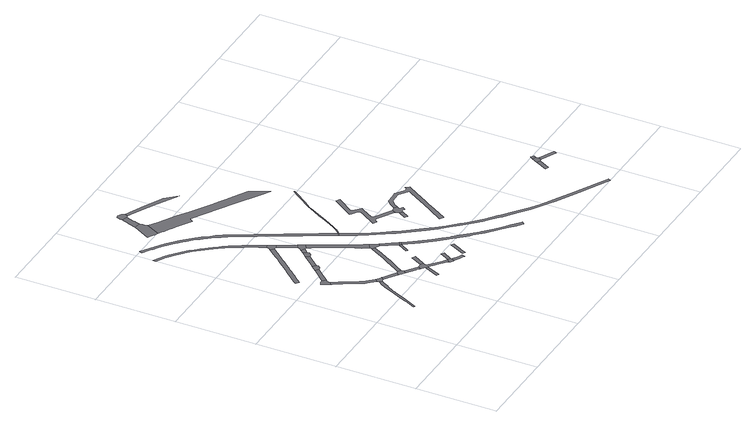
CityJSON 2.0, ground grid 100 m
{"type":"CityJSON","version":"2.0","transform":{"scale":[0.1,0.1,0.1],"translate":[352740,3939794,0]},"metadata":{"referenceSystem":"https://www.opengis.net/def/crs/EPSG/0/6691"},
"CityObjects":{
"road1":{"type":"Road","attributes":{"RoadStructureAttribute.sectionType":"1"},"geometry":[{"type":"MultiSurface","lod":"1","boundaries":[[[0,1,2,3,4,5,6,7,8,9,10,11,12,13,14,15,16,17,18,19,20]]]}]},
"road2":{"type":"Road","geometry":[{"type":"MultiSurface","lod":"1","boundaries":[[[21,22,23,24,25,26,27,28,29,30]]]}]},
"road3":{"type":"Road","attributes":{"RoadStructureAttribute.sectionType":"1"},"geometry":[{"type":"MultiSurface","lod":"1","boundaries":[[[31,32,33,34,35,36,37,38,39,40,41,42,43,44,45,46,47,21,30]]]}]},
"road4":{"type":"Road","attributes":{"RoadStructureAttribute.sectionType":"1"},"geometry":[{"type":"MultiSurface","lod":"1","boundaries":[[[48,49,50,51,24,23]]]}]},
"road5":{"type":"Road","geometry":[{"type":"MultiSurface","lod":"1","boundaries":[[[52,53,39,38,54,0,20,55,56,57]]]}]},
"road6":{"type":"Road","attributes":{"RoadStructureAttribute.sectionType":"1"},"geometry":[{"type":"MultiSurface","lod":"1","boundaries":[[[58,59,60,61,62,63,64,65,66,67,68,69,70,71,72,73,74,75,76,77,78,79,80,81,82,83,84,85,86,87,88,89,90,91,92,93]]]}]},
"road7":{"type":"Road","attributes":{"RoadStructureAttribute.sectionType":"1"},"geometry":[{"type":"MultiSurface","lod":"1","boundaries":[[[56,94,95,96,97,98,99,100,101,57]]]}]},
"road8":{"type":"Road","attributes":{"RoadStructureAttribute.sectionType":"1"},"geometry":[{"type":"MultiSurface","lod":"1","boundaries":[[[102,103,104,105,50,49,106]]]}]},
"road9":{"type":"Road","geometry":[{"type":"MultiSurface","lod":"1","boundaries":[[[107,99,98,108,109,110]]]}]},
"road10":{"type":"Road","attributes":{"RoadStructureAttribute.sectionType":"1"},"geometry":[{"type":"MultiSurface","lod":"1","boundaries":[[[111,112,113,114,115,116,117,118,119,120,121,122,123,124,125,126,127,128,129,130,131,132,133,134,135,136,137,138,139,140,141,142,143,144,145,146,147,148,149,150,151,152,153,154,155,156]]]}]},
"road11":{"type":"Road","attributes":{"RoadStructureAttribute.sectionType":"1"},"geometry":[{"type":"MultiSurface","lod":"1","boundaries":[[[157,158,159,160,104,103]]]}]},
"road12":{"type":"Road","attributes":{"RoadStructureAttribute.sectionType":"1"},"geometry":[{"type":"MultiSurface","lod":"1","boundaries":[[[161,162,163,164,165,166,167,109,108]]]}]},
"road13":{"type":"Road","attributes":{"RoadStructureAttribute.sectionType":"1"},"geometry":[{"type":"MultiSurface","lod":"1","boundaries":[[[168,169,170,171]]]}]},
"road14":{"type":"Road","attributes":{"RoadStructureAttribute.sectionType":"1"},"geometry":[{"type":"MultiSurface","lod":"1","boundaries":[[[172,173,174,175,159,158,176]]]}]},
"road15":{"type":"Road","attributes":{"RoadStructureAttribute.sectionType":"1"},"geometry":[{"type":"MultiSurface","lod":"1","boundaries":[[[177,178,179,180,181,182,183,184,107,110,185,186,187,188,189,190,191,192,193,194,195,196]]]}]},
"road16":{"type":"Road","geometry":[{"type":"MultiSurface","lod":"1","boundaries":[[[197,198,199,200,201,202,203,204,205,206,207,208,209,210,211,212,165,164,213,214,168,171]]]}]},
"road17":{"type":"Road","attributes":{"RoadStructureAttribute.sectionType":"1"},"geometry":[{"type":"MultiSurface","lod":"1","boundaries":[[[175,174,215,216]]]}]},
"road18":{"type":"Road","geometry":[{"type":"MultiSurface","lod":"1","boundaries":[[[217,135,134,218,78,77,219,220,221]]]}]},
"road19":{"type":"Road","attributes":{"RoadStructureAttribute.sectionType":"1"},"geometry":[{"type":"MultiSurface","lod":"1","boundaries":[[[222,223,224,225,226,227,228,229,230,231,232,233,234,235,236,237,238,239,240,241,242,243,244,245,246,247,248,249,250,251,252,253,254,255,256,257,258,259,260,261,262,263,264,265,266,267,268]]]}]},
"road20":{"type":"Road","attributes":{"RoadStructureAttribute.sectionType":"1"},"geometry":[{"type":"MultiSurface","lod":"1","boundaries":[[[269,270,271,212,211]]]}]},
"road21":{"type":"Road","attributes":{"RoadStructureAttribute.sectionType":"1"},"geometry":[{"type":"MultiSurface","lod":"1","boundaries":[[[220,272,273,274,275,221]]]}]},
"road22":{"type":"Road","geometry":[{"type":"MultiSurface","lod":"1","boundaries":[[[276,216,215,277,278,279,274,273]]]}]},
"road23":{"type":"Road","geometry":[{"type":"MultiSurface","lod":"1","boundaries":[[[280,281,282,283,284,285,286,287,288,289]]]}]},
"road24":{"type":"Road","geometry":[{"type":"MultiSurface","lod":"1","boundaries":[[[204,203,290,291,292,293,294,295,296]]]}]},
"road25":{"type":"Road","attributes":{"RoadStructureAttribute.sectionType":"1"},"geometry":[{"type":"MultiSurface","lod":"1","boundaries":[[[297,298,299,300,301,302,303,304,305,306,307,308,309,310,311,312,278,277]]]}]},
"road26":{"type":"Road","attributes":{"RoadStructureAttribute.sectionType":"1"},"geometry":[{"type":"MultiSurface","lod":"1","boundaries":[[[313,314,315,316,317,294,293,318,319,320]]]}]},
"road27":{"type":"Road","geometry":[{"type":"MultiSurface","lod":"1","boundaries":[[[295,321,322,296]]]}]},
"road28":{"type":"Road","attributes":{"RoadStructureAttribute.sectionType":"1"},"geometry":[{"type":"MultiSurface","lod":"1","boundaries":[[[288,323,324,325,326,327,328,329,330,331,332,333,334,335,336,289]]]}]},
"road29":{"type":"Road","geometry":[{"type":"MultiSurface","lod":"1","boundaries":[[[195,337,338,339,306,305,340,196]]]}]},
"road30":{"type":"Road","attributes":{"RoadStructureAttribute.sectionType":"1"},"geometry":[{"type":"MultiSurface","lod":"1","boundaries":[[[341,338,337,342,343,344,345,346]]]}]},
"road31":{"type":"Road","geometry":[{"type":"MultiSurface","lod":"1","boundaries":[[[347,330,329,348,349,350,351,352,353,354,355]]]}]},
"road32":{"type":"Road","geometry":[{"type":"MultiSurface","lod":"1","boundaries":[[[345,356,357,358,346]]]}]},
"road33":{"type":"Road","attributes":{"RoadStructureAttribute.sectionType":"1"},"geometry":[{"type":"MultiSurface","lod":"1","boundaries":[[[359,360,361,362,363,364,365,366]]]}]},
"road34":{"type":"Road","geometry":[{"type":"MultiSurface","lod":"1","boundaries":[[[267,367,368,268]]]}]},
"road35":{"type":"Road","attributes":{"RoadStructureAttribute.sectionType":"1"},"geometry":[{"type":"MultiSurface","lod":"1","boundaries":[[[369,370,371,372,373,374,375,349,348]]]}]},
"road36":{"type":"Road","attributes":{"function":"3","RoadStructureAttribute.sectionType":"1"},"geometry":[{"type":"MultiSurface","lod":"1","boundaries":[[[376,377,378,379,380,381,382,383,384,385,386,387,388,389,390,391,392,393,394,395,396,397,398,399,284,283]]]}]},
"road37":{"type":"Road","attributes":{"RoadStructureAttribute.sectionType":"1"},"geometry":[{"type":"MultiSurface","lod":"1","boundaries":[[[400,401,402,403,404,405,406,407,408,409,410,411,412,413,414,415,416,417,418,358,357,356,419,420,357,421,422,423,424,425,426,427,428,429,430,431,432,433,434]]]}]},
"road38":{"type":"Road","attributes":{"RoadStructureAttribute.sectionType":"1"},"geometry":[{"type":"MultiSurface","lod":"1","boundaries":[[[368,435,436,437,438,439,440,441,442,443,444,445,446,447,448,449,450,451,452,453,454,455,456,457,458,268]]]}]},
"road39":{"type":"Road","attributes":{"RoadStructureAttribute.sectionType":"1"},"geometry":[{"type":"MultiSurface","lod":"1","boundaries":[[[459,460,461,462,463,464,465,466,467,468,469,470,471,472,473,474,475,476,477,478,479,480,481,482,483,484,485,486]]]}]},
"road40":{"type":"Road","geometry":[{"type":"MultiSurface","lod":"1","boundaries":[[[487,488,489,490]]]}]},
"road41":{"type":"Road","geometry":[{"type":"MultiSurface","lod":"1","boundaries":[[[489,491,492,493,494,495,496,497,498,499,500,501,502,459,486,490]]]}]},
"road42":{"type":"Road","attributes":{"RoadStructureAttribute.sectionType":"1"},"geometry":[{"type":"MultiSurface","lod":"1","boundaries":[[[503,504,505,506,507,508,509,510,511,512,513,514,515,516,517,518,519,520,521,522,523,524,525,526,527,528,501,500]]]}]},
"road43":{"type":"Road","attributes":{"RoadStructureAttribute.sectionType":"1"},"geometry":[{"type":"MultiSurface","lod":"1","boundaries":[[[367,529,530,531,532,533,534,535,536,537,538,539,540,541,542,543,544,545,546,547,548,549,550,551,552,553,554,555,556,557,558,559,560,561,562,563,564,565,566,567,568,569,570,571,572,573,574,575,576,577,578,579,580,581,582,583,368]]]}]},
"road44":{"type":"Road","attributes":{"RoadStructureAttribute.sectionType":"1"},"geometry":[{"type":"MultiSurface","lod":"1","boundaries":[[[584,585,586,587]]]}]},
"road45":{"type":"Road","geometry":[{"type":"MultiSurface","lod":"1","boundaries":[[[584,588,589,590,591,592,593,585]]]}]},
"road46":{"type":"Road","attributes":{"RoadStructureAttribute.sectionType":"1"},"geometry":[{"type":"MultiSurface","lod":"1","boundaries":[[[594,595,596,592,591]]]}]},
"road47":{"type":"Road","geometry":[{"type":"MultiSurface","lod":"1","boundaries":[[[597,598,590,589]]]}]}
},
"vertices":[
[756,1352,0],[729,1321,0],[690,1248,0],[640,1148,0],[619,1101,0],[579,1010,0],[557,965,0],[537,924,0],[546,920,0],[474,786,0],[495,776,0],[563,912,0],[579,943,0],[605,998,0],[650,1099,0],[653,1106,0],[666,1136,0],[724,1227,0],[725,1229,0],[763,1299,0],[786,1326,0],
[501,1841,0],[504,1875,0],[523,1894,0],[486,1928,0],[451,1931,0],[412,1914,0],[420,1896,0],[433,1877,0],[451,1840,0],[466,1817,0],
[481,1795,0],[483,1793,0],[500,1760,0],[532,1700,0],[536,1693,0],[662,1477,0],[678,1461,0],[756,1383,0],[788,1415,0],[705,1496,0],[692,1509,0],[666,1555,0],[592,1682,0],[572,1718,0],[549,1758,0],[513,1823,0],[512,1825,0],
[592,1970,0],[680,2066,0],[643,2100,0],[611,2065,0],
[841,1378,0],[822,1382,0],[756,1370,0],[820,1341,0],[825,1340,0],[847,1374,0],
[371,2171,0],[377,2178,0],[386,2190,0],[444,2255,0],[458,2271,0],[502,2319,0],[505,2323,0],[517,2338,0],[528,2350,0],[558,2382,0],[595,2427,0],[612,2447,0],[642,2481,0],[665,2508,0],[694,2544,0],[715,2567,0],[719,2572,0],[760,2619,0],[772,2633,0],[830,2699,0],[789,2732,0],[730,2664,0],[682,2607,0],[674,2597,0],[656,2575,0],[634,2550,0],[628,2543,0],[568,2473,0],[508,2403,0],[477,2372,0],[472,2366,0],[438,2326,0],[367,2244,0],[328,2197,0],[306,2171,0],[346,2143,0],
[860,1318,0],[946,1259,0],[948,1258,0],[949,1257,0],[985,1230,0],[1009,1263,0],[971,1290,0],[860,1365,0],
[741,2104,0],[739,2131,0],[702,2164,0],[664,2123,0],[711,2071,0],
[1038,1269,0],[1056,1179,0],[1079,1211,0],[1075,1243,0],
[1,3758,0],[65,3722,0],[126,3687,0],[133,3682,0],[241,3598,0],[246,3594,0],[291,3557,0],[303,3546,0],[366,3486,0],[367,3485,0],[427,3415,0],[429,3412,0],[488,3340,0],[548,3260,0],[552,3255,0],[593,3194,0],[651,3104,0],[658,3093,0],[691,3037,0],[704,3013,0],[740,2950,0],[780,2868,0],[783,2862,0],[816,2791,0],[856,2807,0],[828,2861,0],[794,2926,0],[759,2989,0],[725,3050,0],[684,3119,0],[646,3182,0],[607,3241,0],[560,3300,0],[545,3322,0],[515,3364,0],[459,3426,0],[451,3435,0],[408,3485,0],[366,3531,0],[348,3551,0],[289,3603,0],[232,3653,0],[186,3687,0],[133,3723,0],[72,3757,0],[7,3795,0],
[751,2144,0],[873,2279,0],[836,2313,0],[726,2191,0],
[1166,1098,0],[1168,1097,0],[1173,1093,0],[1205,1069,0],[1225,1104,0],[1192,1129,0],[1174,1142,0],
[1248,1024,0],[1162,846,0],[1194,830,0],[1277,1011,0],
[934,2316,0],[933,2317,0],[931,2347,0],[896,2378,0],[903,2283,0],
[1316,1729,0],[1274,1652,0],[1262,1629,0],[1260,1626,0],[1204,1529,0],[1195,1515,0],[1143,1433,0],[1139,1427,0],[1123,1317,0],[1177,1402,0],[1181,1409,0],[1200,1441,0],[1225,1483,0],[1234,1499,0],[1244,1516,0],[1293,1599,0],[1311,1632,0],[1353,1711,0],[1354,1710,0],[1317,1730,0],
[1279,1014,0],[1291,1004,0],[1351,953,0],[1380,929,0],[1425,892,0],[1441,879,0],[1476,850,0],[1501,881,0],[1492,889,0],[1451,923,0],[1406,960,0],[1305,1045,0],[1297,1051,0],[1305,1064,0],[1318,1086,0],[1280,1108,0],[1241,1042,0],[1246,1038,0],
[979,2396,0],[938,2424,0],
[872,2777,0],[813,2756,0],[836,2698,0],[861,2695,0],[903,2716,0],
[1329,2399,0],[1316,2421,0],[1268,2509,0],[1246,2551,0],[1144,2743,0],[1083,2858,0],[991,3032,0],[989,3036,0],[848,3290,0],[817,3337,0],[770,3406,0],[733,3454,0],[673,3531,0],[602,3613,0],[579,3639,0],[505,3711,0],[482,3734,0],[465,3749,0],[365,3835,0],[100,4014,0],[84,3974,0],[184,3914,0],[209,3891,0],[255,3864,0],[307,3829,0],[353,3796,0],[407,3751,0],[457,3705,0],[510,3653,0],[524,3640,0],[578,3581,0],[626,3519,0],[675,3466,0],[686,3454,0],[734,3387,0],[774,3330,0],[813,3272,0],[854,3202,0],[903,3112,0],[968,2990,0],[970,2985,0],[1038,2859,0],[1209,2536,0],[1292,2381,0],[1353,2265,0],[1392,2193,0],[1426,2211,0],
[1332,1110,0],[1402,1229,0],[1360,1252,0],
[921,2576,0],[967,2484,0],[1011,2507,0],[958,2608,0],
[962,2452,0],[1003,2396,0],[1054,2423,0],[1033,2464,0],
[393,4061,0],[455,4025,0],[478,4013,0],[518,3992,0],[612,4172,0],[604,4188,0],[604,4189,0],[602,4230,0],[604,4270,0],[517,4276,0],
[1480,830,0],[1514,809,0],[1529,813,0],[1530,813,0],[1540,854,0],[1540,864,0],[1507,881,0],
[1033,2339,0],[1074,2274,0],[1115,2195,0],[1143,2141,0],[1189,2052,0],[1250,1911,0],[1282,1835,0],[1307,1794,0],[1323,1765,0],[1387,1803,0],[1355,1855,0],[1312,1934,0],[1234,2080,0],[1175,2193,0],[1146,2251,0],[1061,2411,0],
[1662,783,0],[1661,783,0],[1637,796,0],[1610,810,0],[1552,847,0],[1592,773,0],[1629,754,0],[1655,740,0],
[1609,977,0],[1574,998,0],
[605,4280,0],[614,4321,0],[618,4334,0],[620,4342,0],[621,4345,0],[625,4358,0],[655,4448,0],[584,4472,0],[553,4381,0],[553,4380,0],[552,4378,0],[551,4374,0],[541,4339,0],[528,4304,0],
[1408,1682,0],[1447,1708,0],[1411,1762,0],[1324,1743,0],
[1522,1594,0],[1454,1616,0],[1464,1601,0],[1511,1536,0],[1530,1498,0],[1569,1524,0],
[592,4497,0],[684,4458,0],[701,4496,0],[693,4500,0],[687,4515,0],[681,4529,0],[638,4559,0],[610,4549,0],[589,4498,0],
[1527,1492,0],[1548,1479,0],[1583,1503,0],
[1763,847,0],[1771,863,0],[1824,967,0],[1788,985,0],[1743,896,0],[1743,895,0],[1691,792,0],[1726,773,0],
[1397,2184,0],[1431,2202,0],
[804,4403,0],[1055,4274,0],[1139,4226,0],[1308,4130,0],[1178,4270,0],[1170,4275,0],[949,4384,0],
[586,3957,0],[595,3951,0],[649,3920,0],[687,3898,0],[745,3865,0],[864,3796,0],[915,3766,0],[942,3812,0],[945,3810,0],[1451,3505,0],[1740,3331,0],[1853,3263,0],[1786,3391,0],[1733,3492,0],[1580,3584,0],[1483,3635,0],[1412,3673,0],[1320,3729,0],[1286,3750,0],[1091,3871,0],[1000,3929,0],[942,3966,0],[725,4097,0],[618,4168,0],
[2568,491,0],[2554,501,0],[2466,569,0],[2413,611,0],[2381,637,0],[2304,702,0],[2235,763,0],[2188,808,0],[2173,821,0],[2099,899,0],[2014,986,0],[1944,1060,0],[1938,1065,0],[1871,1139,0],[1798,1225,0],[1725,1310,0],[1660,1393,0],[1625,1442,0],[1594,1486,0],[1458,1375,0],[1479,1362,0],[1638,1358,0],[1676,1307,0],[1795,1161,0],[1872,1076,0],[1889,1056,0],[1944,996,0],[1949,990,0],[2052,884,0],[2079,859,0],[2186,757,0],[2318,641,0],[2375,592,0],[2473,509,0],[2542,457,0],
[1467,2230,0],[1492,2265,0],[1501,2278,0],[1529,2316,0],[1609,2461,0],[1706,2635,0],[1747,2709,0],[1761,2734,0],[1824,2819,0],[1847,2849,0],[1929,2960,0],[1978,3026,0],[1972,3036,0],[1920,2964,0],[1834,2849,0],[1817,2825,0],[1753,2739,0],[1740,2716,0],[1699,2644,0],[1654,2563,0],[1602,2469,0],[1520,2321,0],[1499,2292,0],[1460,2237,0],
[2120,1883,0],[1909,2012,0],[1903,2039,0],[1942,2104,0],[1985,2175,0],[2006,2208,0],[1916,2280,0],[1915,2309,0],[1934,2336,0],[2000,2430,0],[2053,2506,0],[2012,2534,0],[1966,2468,0],[1949,2445,0],[1902,2378,0],[1836,2283,0],[1829,2273,0],[1856,2255,0],[1920,2211,0],[1929,2178,0],[1907,2142,0],[1900,2130,0],[1791,1958,0],[1834,1931,0],[1850,1959,0],[1881,1965,0],[1966,1915,0],[2097,1838,0],
[2053,1701,0],[2091,1678,0],[2148,1767,0],[2110,1791,0],
[2156,1780,0],[2180,1783,0],[2202,1768,0],[2225,1801,0],[2227,1805,0],[2210,1817,0],[2203,1822,0],[2202,1825,0],[2198,1846,0],[2214,1871,0],[2176,1895,0],[2144,1888,0],
[2245,1921,0],[2248,1924,0],[2298,1968,0],[2415,1973,0],[2426,1974,0],[2553,1893,0],[2526,1851,0],[2427,1689,0],[2388,1627,0],[2316,1511,0],[2207,1339,0],[2249,1309,0],[2360,1483,0],[2423,1588,0],[2459,1647,0],[2501,1718,0],[2562,1812,0],[2639,1930,0],[2604,1973,0],[2590,1951,0],[2553,1946,0],[2438,2019,0],[2376,2016,0],[2279,2012,0],[2221,1959,0],[2210,1950,0],
[1436,2113,0],[1495,1998,0],[1546,1911,0],[1559,1890,0],[1602,1819,0],[1656,1735,0],[1728,1631,0],[1795,1543,0],[1862,1451,0],[1934,1363,0],[2021,1256,0],[2106,1164,0],[2190,1076,0],[2214,1051,0],[2308,957,0],[2383,888,0],[2452,827,0],[2530,760,0],[2564,733,0],[2645,668,0],[2740,595,0],[2838,523,0],[2839,522,0],[2952,448,0],[3038,397,0],[3110,352,0],[3197,300,0],[3394,196,0],[3640,66,0],[3764,1,0],[3782,35,0],[3725,65,0],[3454,209,0],[3378,250,0],[3133,382,0],[2981,475,0],[2841,571,0],[2833,576,0],[2696,678,0],[2588,765,0],[2560,788,0],[2439,890,0],[2328,993,0],[2240,1079,0],[2223,1096,0],[2118,1206,0],[2032,1306,0],[1950,1406,0],[1800,1602,0],[1733,1695,0],[1662,1797,0],[1608,1886,0],[1543,1995,0],[1516,2039,0],[1479,2110,0],
[3762,874,0],[3723,895,0],[3646,753,0],[3688,737,0],
[3791,884,0],[3794,882,0],[3814,923,0],[3804,951,0],[3764,972,0],[3742,932,0],
[3825,989,0],[3785,1010,0],[3764,973,0],
[3988,791,0],[4010,830,0]
]}
